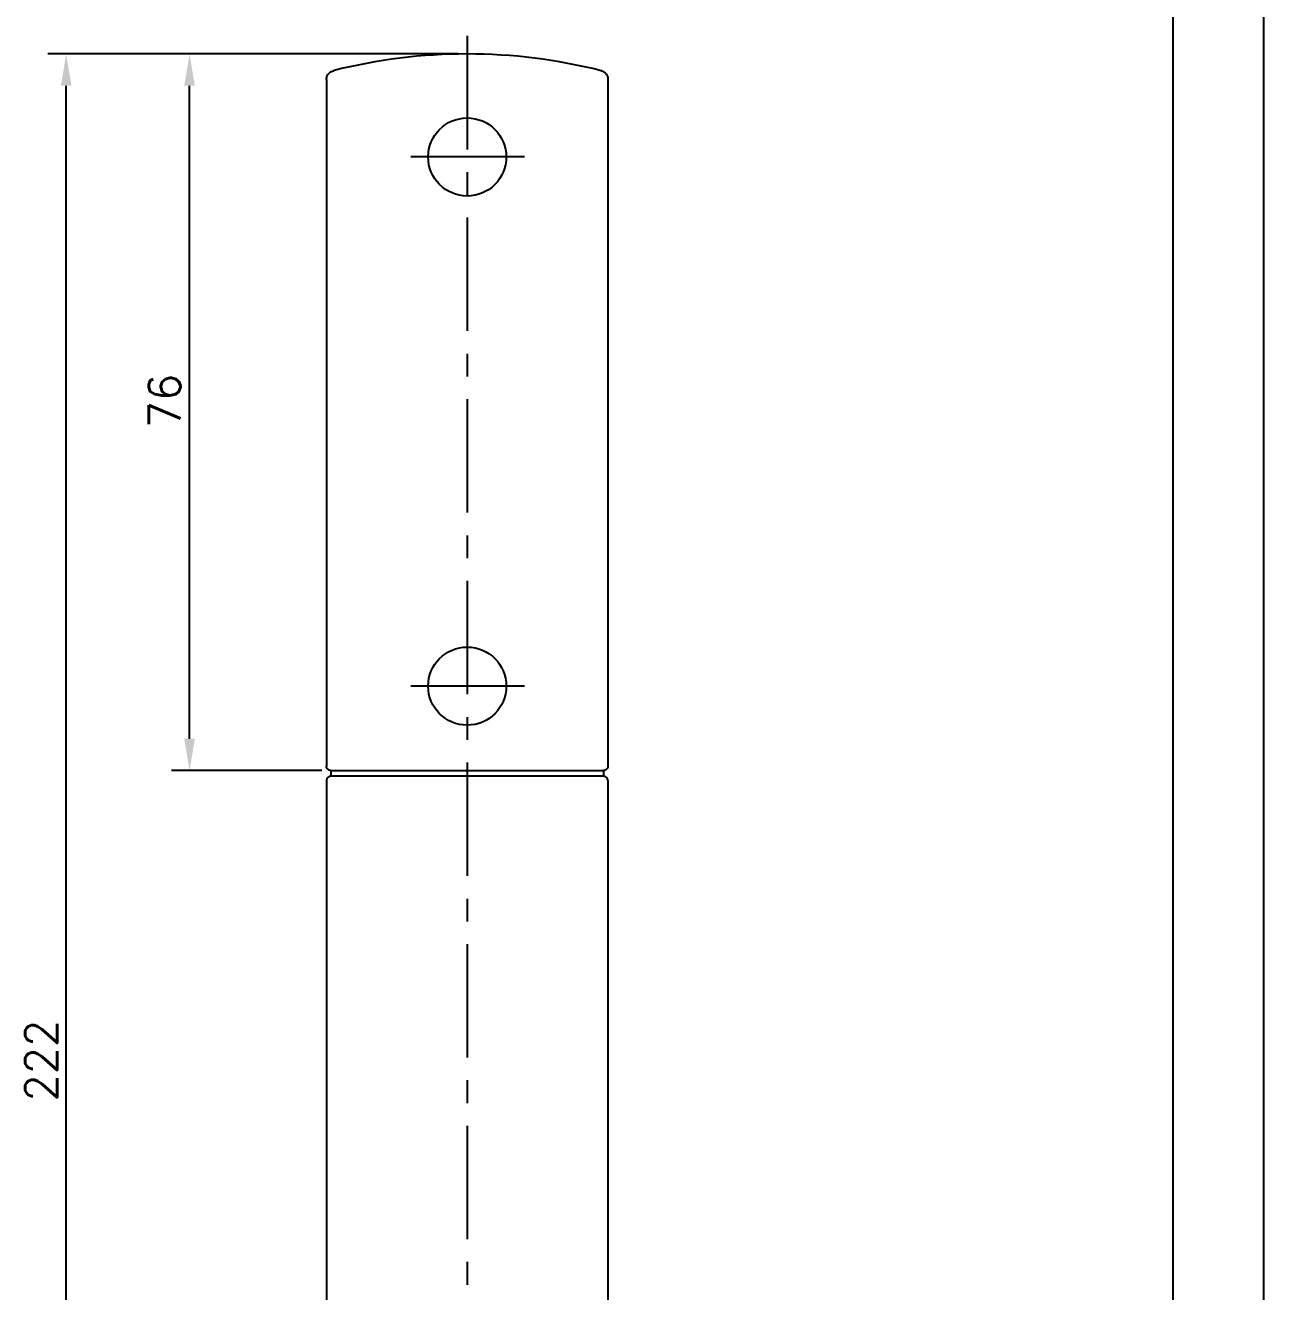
# Model space of a CAD drawing. Extents: x -868 to -571, y 1201 to 1621.
# Drawn here: x -706.9 to -570.5, y 1340.2 to 1479.6 of the extents above; entities that cross this region are included whole.
import ezdxf

# ---------------------------------------------------------------- set-up
doc = ezdxf.new("R2010")
doc.units = 0
doc.header["$LTSCALE"] = 10
doc.header["$MEASUREMENT"] = 0
doc.linetypes.add('CENTER', pattern=[2, 1.25, -0.25, 0.25, -0.25])
doc.layers.get('0').update_dxf_attribs({"color": 2, "linetype": 'CONTINUOUS'})
for name, color, linetype in [('CENTER', 1, 'CENTER'), ('D', 2, 'CONTINUOUS'), ('TXT', 4, 'CONTINUOUS')]:
    doc.layers.add(name, color=color, linetype=linetype)
doc.styles.add('GHS', font='ROMANS.shx', dxfattribs={"bigfont": 'GHS.shx'})

# ---------------------------------------------------------------- blocks, each defined once
blk = doc.blocks.new('BORDER')
blk.add_line((0, 0), (1, 0))

msp = doc.modelspace()

# ---------------------------------------------------------------- linework, layer by layer
at = {"color": 7, "linetype": 'Continuous'}
for p, q in [((-673.71, 1473.66), (-673.71, 1398.07)), ((-642.71, 1473.66), (-642.71, 1398.07)), ((-673.21, 1397.57), (-673.21, 1396.97)), ((-673.21, 1397.57), (-643.21, 1397.57)), ((-643.21, 1397.57), (-643.21, 1396.97)), ((-673.71, 1396.47), (-673.71, 1265.47)), ((-643.21, 1396.97), (-673.21, 1396.97)), ((-642.71, 1396.47), (-642.71, 1265.47))]:
    msp.add_line(p, q, dxfattribs=at)
for centre in [(-658.21, 1465.13), (-658.21, 1406.87)]:
    msp.add_circle(centre, 4.3, dxfattribs=at)
for centre, radius, start, end in [((-658.21, 1416.47), 60, 75.7759, 104.2241), ((-673.21, 1396.47), 0.5, 90, 180), ((-643.21, 1396.47), 0.5, 0, 90)]:
    msp.add_arc(centre, radius, start, end, dxfattribs=at)
for points in [[(-673.71, 1473.66), (-673.7, 1473.77)], [(-673.7, 1473.77), (-673.65, 1473.99), (-673.49, 1474.27), (-673.25, 1474.5), (-673.16, 1474.55)], [(-673.16, 1474.55), (-672.95, 1474.63)], [(-643.47, 1474.63), (-643.36, 1474.6)], [(-643.36, 1474.6), (-643.16, 1474.5), (-642.92, 1474.27), (-642.77, 1473.99), (-642.72, 1473.77)], [(-642.72, 1473.77), (-642.71, 1473.66)], [(-673.7, 1398), (-673.71, 1398.07)], [(-673.27, 1397.57), (-673.4, 1397.61), (-673.56, 1397.72), (-673.67, 1397.88), (-673.7, 1398)], [(-673.21, 1397.57), (-673.27, 1397.57)], [(-643.08, 1397.59), (-643.21, 1397.57)], [(-642.72, 1398), (-642.75, 1397.88), (-642.86, 1397.72), (-643.02, 1397.61), (-643.08, 1397.59)], [(-642.71, 1398.07), (-642.72, 1398)]]:
    msp.add_spline(points, degree=3, dxfattribs=at)
at = {"layer": 'CENTER'}
for p, q in [((-658.21, 1478.47), (-658.21, 1252.47)), ((-651.91, 1465.13), (-664.51, 1465.13)), ((-651.91, 1406.87), (-664.51, 1406.87))]:
    msp.add_line(p, q, dxfattribs=at)
at = {"layer": 'D', "color": 2}
for p, q in [((-659.21, 1476.47), (-704.37, 1476.47)), ((-659.21, 1476.47), (-690.78, 1476.47)), ((-702.37, 1257.97), (-702.37, 1472.97)), ((-688.78, 1401.07), (-688.78, 1472.97)), ((-674.21, 1397.57), (-690.78, 1397.57))]:
    msp.add_line(p, q, dxfattribs=at)
for points in [[(-702.95, 1472.97), (-701.78, 1472.97), (-702.37, 1476.47)], [(-689.37, 1472.97), (-688.2, 1472.97), (-688.78, 1476.47)], [(-689.37, 1401.07), (-688.2, 1401.07), (-688.78, 1397.57)]]:
    msp.add_solid(points, dxfattribs=at)
at = {"layer": 'TXT'}
msp.add_line((-580.51, 1609.78), (-580.51, 1214.78), dxfattribs=at)

# ---------------------------------------------------------------- block references
at = {"xscale": 420, "yscale": 297, "zscale": 420, "rotation": 90}
msp.add_blockref('BORDER', (-570.51, 1200.78), dxfattribs=at)

# ---------------------------------------------------------------- texts
at = {"layer": 'D', "color": 2, "char_height": 3.5, "attachment_point": 5, "rotation": 90, "style": 'GHS'}
for s, insert in [('\\A1;76', (-691.53, 1438.27)), ('\\A1;222', (-705.12, 1365.64))]:
    msp.add_mtext(s, dxfattribs=dict(at, insert=insert))

doc.saveas('drawing.dxf')
